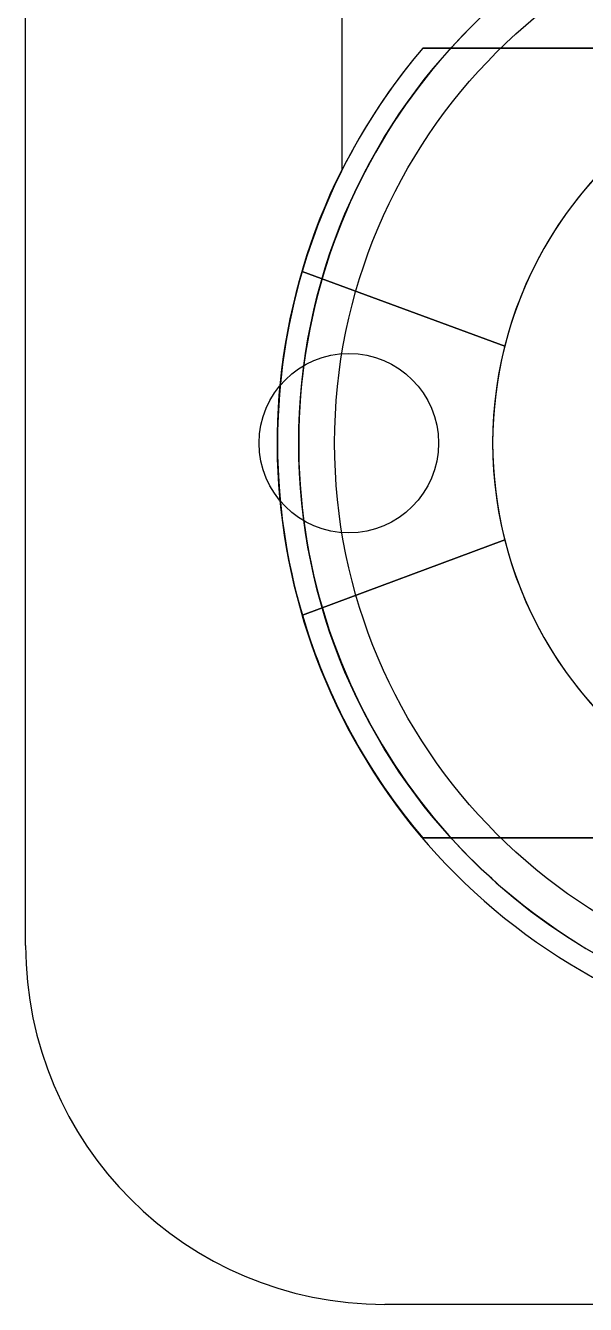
# Model space of a CAD drawing. Header units: millimetres. Extents: x -107 to 32, y -62 to 1.
# Drawn here: x -106.68 to -98.89, y -61.76 to -43.94 of the extents above; entities that cross this region are included whole.
import ezdxf

# ---------------------------------------------------------------- set-up
doc = ezdxf.new("R2010")
doc.units = ezdxf.units.MM
doc.layers.add('Pad', color=7, linetype='CONTINUOUS')
doc.layers.add('Part__Feature014', color=7, linetype='CONTINUOUS')

msp = doc.modelspace()

# ---------------------------------------------------------------- linework, layer by layer
at = {"layer": 'Pad'}
for p, q in [((-106.682, -56.7617), (-106.682, -3.63833)), ((-106.682, -56.7617, 2), (-106.682, -3.63833, 2)), ((-106.682, -56.7617), (-106.682, -3.63833)), ((-106.682, -56.7617, 2), (-106.682, -3.63833, 2)), ((-100.932, -49.7617), (-100.932, -49.7617, 2)), ((-100.932, -49.7617), (-100.932, -49.7617, 2)), ((-106.682, -56.7617), (-106.682, -56.7617, 2)), ((-106.682, -56.7617), (-106.682, -56.7617, 2)), ((-101.682, -61.7617), (-101.682, -61.7617, 2)), ((27.4093, -61.7617), (-101.682, -61.7617)), ((27.4093, -61.7617, 2), (-101.682, -61.7617, 2)), ((-101.682, -61.7617), (-101.682, -61.7617, 2)), ((27.4093, -61.7617), (-101.682, -61.7617)), ((27.4093, -61.7617, 2), (-101.682, -61.7617, 2))]:
    msp.add_line(p, q, dxfattribs=at)
msp.add_circle((-102.182, -49.7617), 1.25, dxfattribs=at)
msp.add_circle((-102.182, -49.7617), 1.25, dxfattribs=at)
msp.add_circle((-102.182, -49.7617), 1.25, dxfattribs=at)
msp.add_circle((-102.182, -49.7617), 1.25, dxfattribs=at)
for centre in [(-101.682, -56.7617), (-101.682, -56.7617, 2), (-101.682, -56.7617), (-101.682, -56.7617, 2)]:
    msp.add_arc(centre, 5, 180, -90, dxfattribs=at)
at = {"layer": 'Part__Feature014'}
for p, q in [((-102.28, -38.26, -6), (-102.28, -45.9534, -6)), ((-102.28, -38.26, -6), (-102.28, -45.9534, -6)), ((-102.28, -38.26, -4.75), (-102.28, -45.9534, -4.75)), ((-102.28, -38.26, -4.75), (-102.28, -45.9534, -4.75)), ((-97.18, -44.26, -3.75), (-101.154, -44.26, -3.75)), ((-101.154, -44.26, -4.75), (-88.2058, -44.26, -4.75)), ((-101.154, -44.26, -4.75), (-101.154, -44.26, -3.75)), ((-97.18, -44.26, -3.75), (-101.154, -44.26, -3.75)), ((-101.154, -44.26, -4.75), (-101.154, -44.26, -3.75)), ((-101.154, -44.26, -4.75), (-88.2058, -44.26, -4.75)), ((-102.28, -45.9534, -6), (-102.28, -45.9534, -4.75)), ((-102.28, -45.9534, -6), (-102.28, -45.9534, -4.75)), ((-102.831, -47.3686, -3.75), (-100.012, -48.41, -3.75)), ((-102.831, -47.3686, -3.75), (-102.831, -47.3686, -2.75)), ((-100.012, -48.41, -2.75), (-102.831, -47.3686, -2.75)), ((-100.012, -48.41, -2.75), (-102.831, -47.3686, -2.75)), ((-102.831, -47.3686, -3.75), (-100.012, -48.41, -3.75)), ((-102.831, -47.3686, -3.75), (-102.831, -47.3686, -2.75)), ((-100.012, -48.41, -3.75), (-100.012, -48.41, -2.75)), ((-100.012, -48.41, -3.75), (-100.012, -48.41, -2.75)), ((-100.012, -51.11, -3.75), (-102.829, -52.16, -3.75)), ((-102.829, -52.16, -2.75), (-100.012, -51.11, -2.75)), ((-102.829, -52.16, -2.75), (-100.012, -51.11, -2.75)), ((-100.012, -51.11, -3.75), (-102.829, -52.16, -3.75)), ((-100.012, -51.11, -2.75), (-100.012, -51.11, -3.75)), ((-100.012, -51.11, -2.75), (-100.012, -51.11, -3.75)), ((-102.829, -52.16, -3.75), (-102.829, -52.16, -2.75)), ((-102.829, -52.16, -3.75), (-102.829, -52.16, -2.75)), ((-101.154, -55.26, -3.75), (-97.18, -55.26, -3.75)), ((-88.2058, -55.26, -4.75), (-101.154, -55.26, -4.75)), ((-101.154, -55.26, -3.75), (-97.18, -55.26, -3.75)), ((-101.154, -55.26, -4.75), (-101.154, -55.26, -3.75)), ((-101.154, -55.26, -4.75), (-101.154, -55.26, -3.75)), ((-88.2058, -55.26, -4.75), (-101.154, -55.26, -4.75))]:
    msp.add_line(p, q, dxfattribs=at)
for radius in [8.2, 8.2, 7.7, 7.7]:
    msp.add_circle((-94.68, -49.76), radius, dxfattribs=at)
for centre, radius, start, end in [((-94.68, -49.76, -6), 8.2, 129.357, 50.6433), ((-94.68, -49.76, -6), 8.2, 129.357, 50.6433), ((-94.68, -49.76, -4.75), 8.495, 139.651, -139.651), ((-94.68, -49.76, -4.75), 8.495, 139.651, -139.651), ((-94.68, -49.76, -3.75), 8.495, 139.651, 163.65), ((-94.68, -49.76, -3.75), 8.495, 139.651, 163.65), ((-94.68, -49.76, -2.5), 5.5, 117.036, -117.036), ((-94.68, -49.76, -2.5), 5.5, 117.036, -117.036), ((-94.68, -49.76, -3.75), 5.5, 117.036, 165.791), ((-94.68, -49.76, -3.75), 5.5, 117.036, 165.791), ((-94.68, -49.76, -6), 8.5, 153.395, 26.6047), ((-94.68, -49.76, -6), 8.5, 153.395, 26.6047), ((-94.68, -49.76, -4.75), 8.5, 153.395, 26.6047), ((-94.68, -49.76, -4.75), 8.5, 153.395, 26.6047), ((-94.68, -49.76, -2.75), 8.495, 163.65, -163.589), ((-94.68, -49.76, -2.75), 8.495, 163.65, -163.589), ((-94.68, -49.76, -2.75), 5.5, 165.791, -165.791), ((-94.68, -49.76, -2.75), 5.5, 165.791, -165.791), ((-94.68, -49.76, -3.75), 5.5, -165.791, -117.036), ((-94.68, -49.76, -3.75), 5.5, -165.791, -117.036), ((-94.68, -49.76, -3.75), 8.495, -163.589, -139.651), ((-94.68, -49.76, -3.75), 8.495, -163.589, -139.651)]:
    msp.add_arc(centre, radius, start, end, dxfattribs=at)

doc.saveas('drawing.dxf')
